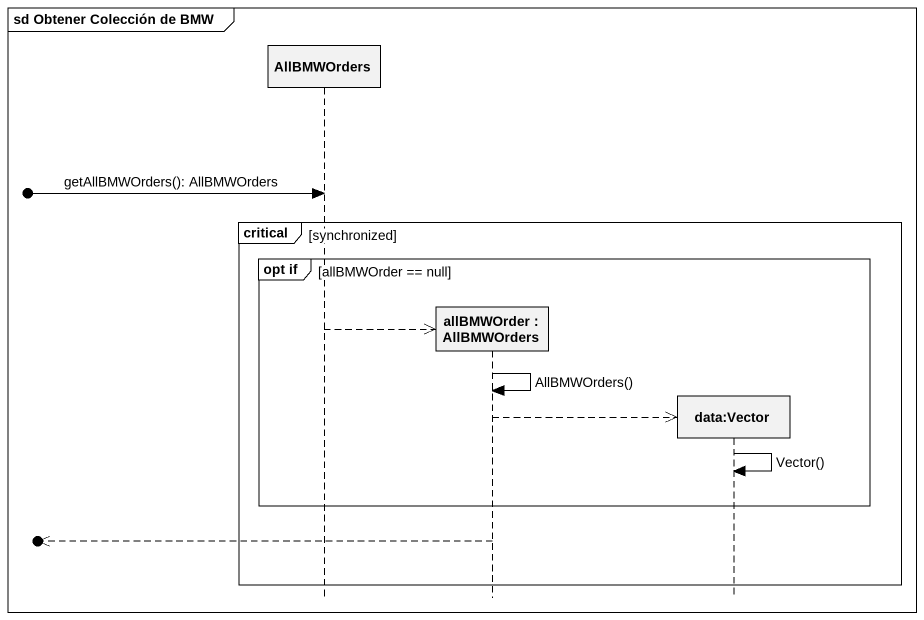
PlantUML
@startuml
mainframe sd Obtener Colección de BMW
hide footbox
participant AllBMWOrders
participant "allBMWOrder : AllBMWOrders" as allBMWOrder
participant "data:Vector" as data_Vector

[o-> AllBMWOrders : getAllBMWOrders(): AllBMWOrders
critical synchronized
  group opt if [allBMWOrder == null]
    AllBMWOrders -->> allBMWOrder **
    allBMWOrder -> allBMWOrder : AllBMWOrders()
    allBMWOrder -->> data_Vector **
    data_Vector -> data_Vector : Vector()
  end
  [o<<-- allBMWOrder
end
@enduml
